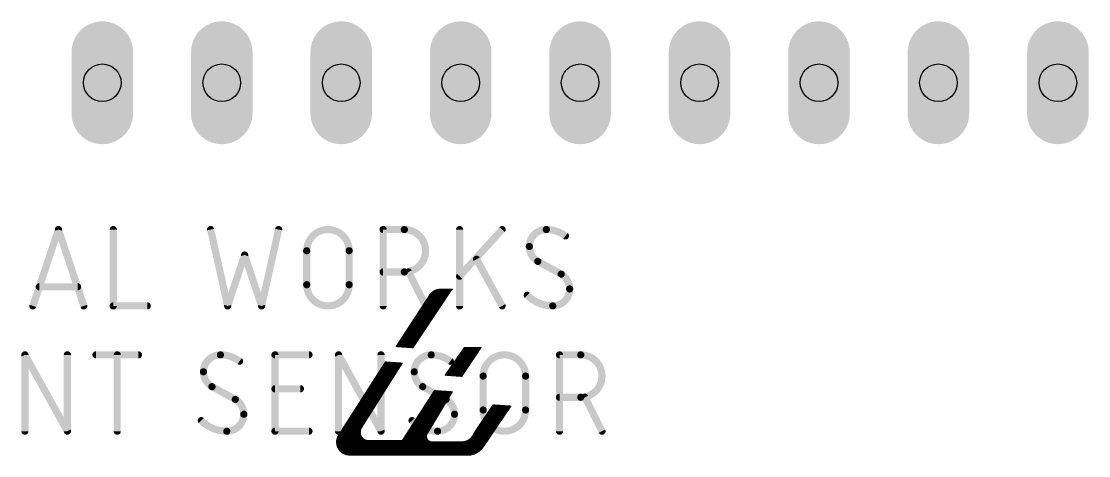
# Model space of a CAD drawing. Extents: x -0.1 to 69.9, y -0.1 to 50.9.
# Drawn here: x 21.14 to 43.83, y 23.81 to 33.06 of the extents above; entities that cross this region are included whole.
import ezdxf

# ---------------------------------------------------------------- set-up
doc = ezdxf.new("R2010")
doc.units = 0
for name, color, linetype in [('17', 110, 'CONTINUOUS'), ('21', 253, 'CONTINUOUS'), ('22', 253, 'CONTINUOUS'), ('44', 253, 'CONTINUOUS')]:
    doc.layers.add(name, color=color, linetype=linetype)

# ---------------------------------------------------------------- blocks, each defined once
blk = doc.blocks.new('LONGP100')
at = {"const_width": 1}
blk.add_lwpolyline([(-0.5, 0), (0.5, 0)], dxfattribs=at)
at = {"const_width": 0.5}
for points in [[(-0.5, 0.25, 1), (-0.5, -0.25)], [(0.5, -0.25, 1), (0.5, 0.25)]]:
    blk.add_lwpolyline(points, format="xyb", dxfattribs=at)

msp = doc.modelspace()

# ---------------------------------------------------------------- linework, layer by layer
at = {"layer": '21', "const_width": 0.1524}
for points in [[(21.3843, 27.0002), (21.9262, 28.6258)], [(21.9262, 28.6258), (22.468, 27.0002)], [(23.0928, 28.6258), (23.0928, 27.0002)], [(25.1636, 28.6258), (25.5248, 27.0002)], [(26.2473, 27.0002), (26.6086, 28.6258)], [(28.8304, 27.0002), (28.8304, 28.6258)], [(28.8304, 28.6258), (29.282, 28.6258)], [(30.4576, 27.0002), (30.4576, 28.6258)], [(31.3607, 28.6258), (30.4576, 27.6324)], [(25.5248, 27.0002), (25.8861, 28.0839)], [(25.8861, 28.0839), (26.2473, 27.0002)], [(27.2061, 27.4518), (27.2061, 28.1742)], [(28.1092, 28.1742), (28.1092, 27.4518)], [(31.3607, 27.0002), (30.8189, 27.9936)], [(32.6179, 27.6775), (32.1212, 27.9485)], [(29.282, 27.7227), (28.8304, 27.7227)], [(29.7336, 27.0002), (29.3723, 27.7227)], [(22.3326, 27.4066), (21.5198, 27.4066)], [(23.0928, 27.0002), (23.8153, 27.0002)], [(21.2141, 24.3332), (21.2141, 25.9588)], [(21.2141, 25.9588), (22.1172, 24.3332)], [(22.1172, 24.3332), (22.1172, 25.9588)], [(22.7251, 25.9588), (23.6282, 25.9588)], [(23.1767, 24.3332), (23.1767, 25.9588)], [(26.5317, 24.3332), (26.5317, 25.9588)], [(26.5317, 25.9588), (27.2542, 25.9588)], [(27.8834, 24.3332), (27.8834, 25.9588)], [(27.8834, 25.9588), (28.7865, 24.3332)], [(28.7865, 24.3332), (28.7865, 25.9588)], [(32.5819, 24.3332), (32.5819, 25.9588)], [(32.5819, 25.9588), (33.0335, 25.9588)], [(30.9576, 24.7848), (30.9576, 25.5072)], [(31.8607, 25.5072), (31.8607, 24.7848)], [(25.6881, 25.0105), (25.1914, 25.2815)], [(26.5317, 25.2363), (27.0736, 25.2363)], [(30.169, 25.0105), (29.6723, 25.2815)], [(33.0335, 25.0557), (32.5819, 25.0557)], [(33.4851, 24.3332), (33.1238, 25.0557)], [(27.2542, 24.3332), (26.5317, 24.3332)]]:
    msp.add_lwpolyline(points, dxfattribs=at)
at = {"layer": '21'}
for points, const_width in [([(21.9623, 28.6378, 1), (21.89, 28.6138)], 0.0762), ([(21.9623, 28.6138, 1), (21.89, 28.6378)], 0.0762), ([(23.1309, 28.6258, 1), (23.0547, 28.6258)], 0.0762), ([(25.2008, 28.6341, 1), (25.1264, 28.6175)], 0.0762), ([(26.6458, 28.6175, 1), (26.5714, 28.6341)], 0.0762), ([(28.1092, 28.1742, 1), (27.2061, 28.1742)], 0.1524), ([(28.8685, 28.6258, 1), (28.7923, 28.6258)], 0.0762), ([(28.8304, 28.6639, 1), (28.8304, 28.5877)], 0.0762), ([(29.282, 27.7227, 1), (29.282, 28.6258)], 0.1524), ([(29.282, 28.6639, 1), (29.282, 28.5877)], 0.0762), ([(29.282, 28.5877, 1), (29.282, 28.6639)], 0.0762), ([(30.4957, 28.6258, 1), (30.4195, 28.6258)], 0.0762), ([(31.3889, 28.6002, 1), (31.3325, 28.6514)], 0.0762), ([(32.3018, 28.6258, 0.4142), (31.9406, 28.2646)], 0.1524), ([(32.7082, 28.4903, 0.1623), (32.3018, 28.6258)], 0.1524), ([(32.3018, 28.6639, 1), (32.3018, 28.5877)], 0.0762), ([(32.3018, 28.5877, 1), (32.3018, 28.6639)], 0.0762), ([(32.6854, 28.4599, 1), (32.7311, 28.5208)], 0.0762), ([(25.9222, 28.096, 1), (25.8499, 28.0719)], 0.0762), ([(25.9222, 28.0719, 1), (25.8499, 28.096)], 0.0762), ([(27.2442, 28.1742, 1), (27.168, 28.1742)], 0.0762), ([(27.168, 28.1742, 1), (27.2442, 28.1742)], 0.0762), ([(28.1473, 28.1742, 1), (28.0711, 28.1742)], 0.0762), ([(28.0711, 28.1742, 1), (28.1473, 28.1742)], 0.0762), ([(31.9406, 28.2646, 0.2656), (32.1212, 27.9485)], 0.1524), ([(31.9787, 28.2646, 1), (31.9025, 28.2646)], 0.0762), ([(31.9025, 28.2646, 1), (31.9787, 28.2646)], 0.0762), ([(30.8523, 28.0119, 1), (30.7854, 27.9754)], 0.0762), ([(32.1395, 27.9819, 1), (32.103, 27.915)], 0.0762), ([(32.1019, 27.9156, 1), (32.1405, 27.9813)], 0.0762), ([(28.8304, 27.7608, 1), (28.8304, 27.6846)], 0.0762), ([(29.282, 27.7608, 1), (29.282, 27.6846)], 0.0762), ([(29.282, 27.6846, 1), (29.282, 27.7608)], 0.0762), ([(29.4064, 27.7397, 1), (29.3382, 27.7056)], 0.0762), ([(30.4294, 27.658, 1), (30.4858, 27.6067)], 0.0762), ([(32.6373, 27.7104, 1), (32.5986, 27.6447)], 0.0762), ([(32.7985, 27.3614, 0.2656), (32.6179, 27.6775)], 0.1524), ([(32.5997, 27.6441, 1), (32.6362, 27.711)], 0.0762), ([(21.5198, 27.4447, 1), (21.5198, 27.3685)], 0.0762), ([(22.3326, 27.3685, 1), (22.3326, 27.4447)], 0.0762), ([(27.2061, 27.4518, 1), (28.1092, 27.4518)], 0.1524), ([(27.2442, 27.4518, 1), (27.168, 27.4518)], 0.0762), ([(27.168, 27.4518, 1), (27.2442, 27.4518)], 0.0762), ([(28.1473, 27.4518, 1), (28.0711, 27.4518)], 0.0762), ([(28.0711, 27.4518, 1), (28.1473, 27.4518)], 0.0762), ([(31.8954, 27.226, 0.2), (32.4373, 27.0002)], 0.1524), ([(31.9225, 27.2528, 1), (31.8684, 27.1991)], 0.0762), ([(32.4373, 27.0002, 0.4142), (32.7985, 27.3614)], 0.1524), ([(32.8366, 27.3614, 1), (32.7604, 27.3614)], 0.0762), ([(32.7604, 27.3614, 1), (32.8366, 27.3614)], 0.0762), ([(21.3482, 27.0122, 1), (21.4204, 26.9882)], 0.0762), ([(22.4319, 26.9882, 1), (22.5042, 27.0122)], 0.0762), ([(23.0928, 27.0383, 1), (23.0928, 26.9621)], 0.0762), ([(23.0547, 27.0002, 1), (23.1309, 27.0002)], 0.0762), ([(23.8153, 26.9621, 1), (23.8153, 27.0383)], 0.0762), ([(25.4887, 27.0122, 1), (25.561, 26.9882)], 0.0762), ([(25.4876, 26.9919, 1), (25.562, 27.0085)], 0.0762), ([(26.2101, 27.0085, 1), (26.2845, 26.9919)], 0.0762), ([(26.2112, 26.9882, 1), (26.2835, 27.0122)], 0.0762), ([(28.7923, 27.0002, 1), (28.8685, 27.0002)], 0.0762), ([(29.6995, 26.9832, 1), (29.7676, 27.0172)], 0.0762), ([(30.4195, 27.0002, 1), (30.4957, 27.0002)], 0.0762), ([(31.3273, 26.982, 1), (31.3942, 27.0184)], 0.0762), ([(32.4373, 27.0383, 1), (32.4373, 26.9621)], 0.0762), ([(32.4373, 26.9621, 1), (32.4373, 27.0383)], 0.0762), ([(21.2522, 25.9588, 1), (21.176, 25.9588)], 0.0762), ([(21.2474, 25.9773, 1), (21.1808, 25.9403)], 0.0762), ([(22.1553, 25.9588, 1), (22.0791, 25.9588)], 0.0762), ([(22.7251, 25.9969, 1), (22.7251, 25.9207)], 0.0762), ([(23.2148, 25.9588, 1), (23.1386, 25.9588)], 0.0762), ([(23.6282, 25.9207, 1), (23.6282, 25.9969)], 0.0762), ([(25.372, 25.9588, 0.4142), (25.0107, 25.5976)], 0.1524), ([(25.7784, 25.8233, 0.1623), (25.372, 25.9588)], 0.1524), ([(25.372, 25.9969, 1), (25.372, 25.9207)], 0.0762), ([(25.372, 25.9207, 1), (25.372, 25.9969)], 0.0762), ([(25.7555, 25.7929, 1), (25.8012, 25.8538)], 0.0762), ([(26.5698, 25.9588, 1), (26.4936, 25.9588)], 0.0762), ([(26.5317, 25.9969, 1), (26.5317, 25.9207)], 0.0762), ([(27.2542, 25.9207, 1), (27.2542, 25.9969)], 0.0762), ([(27.9215, 25.9588, 1), (27.8453, 25.9588)], 0.0762), ([(27.9167, 25.9773, 1), (27.8501, 25.9403)], 0.0762), ([(28.8246, 25.9588, 1), (28.7484, 25.9588)], 0.0762), ([(29.8529, 25.9588, 0.4142), (29.4917, 25.5976)], 0.1524), ([(30.2593, 25.8233, 0.1623), (29.8529, 25.9588)], 0.1524), ([(29.8529, 25.9969, 1), (29.8529, 25.9207)], 0.0762), ([(29.8529, 25.9207, 1), (29.8529, 25.9969)], 0.0762), ([(30.2365, 25.7929, 1), (30.2822, 25.8538)], 0.0762), ([(31.8607, 25.5072, 1), (30.9576, 25.5072)], 0.1524), ([(32.62, 25.9588, 1), (32.5438, 25.9588)], 0.0762), ([(32.5819, 25.9969, 1), (32.5819, 25.9207)], 0.0762), ([(33.0335, 25.0557, 1), (33.0335, 25.9588)], 0.1524), ([(33.0335, 25.9969, 1), (33.0335, 25.9207)], 0.0762), ([(33.0335, 25.9207, 1), (33.0335, 25.9969)], 0.0762), ([(25.0107, 25.5976, 0.2656), (25.1914, 25.2815)], 0.1524), ([(25.0488, 25.5976, 1), (24.9726, 25.5976)], 0.0762), ([(29.4917, 25.5976, 0.2656), (29.6723, 25.2815)], 0.1524), ([(29.5298, 25.5976, 1), (29.4536, 25.5976)], 0.0762), ([(24.9726, 25.5976, 1), (25.0488, 25.5976)], 0.0762), ([(29.4536, 25.5976, 1), (29.5298, 25.5976)], 0.0762), ([(30.9957, 25.5072, 1), (30.9195, 25.5072)], 0.0762), ([(30.9195, 25.5072, 1), (30.9957, 25.5072)], 0.0762), ([(31.8988, 25.5072, 1), (31.8226, 25.5072)], 0.0762), ([(31.8226, 25.5072, 1), (31.8988, 25.5072)], 0.0762), ([(25.2096, 25.3149, 1), (25.1731, 25.248)], 0.0762), ([(25.172, 25.2486, 1), (25.2107, 25.3143)], 0.0762), ([(26.5317, 25.2744, 1), (26.5317, 25.1982)], 0.0762), ([(27.0736, 25.1982, 1), (27.0736, 25.2744)], 0.0762), ([(29.6906, 25.3149, 1), (29.6541, 25.248)], 0.0762), ([(29.653, 25.2486, 1), (29.6917, 25.3143)], 0.0762), ([(25.7074, 25.0434, 1), (25.6687, 24.9777)], 0.0762), ([(25.8687, 24.6944, 0.2656), (25.6881, 25.0105)], 0.1524), ([(25.6698, 24.9771, 1), (25.7063, 25.044)], 0.0762), ([(30.1884, 25.0434, 1), (30.1497, 24.9777)], 0.0762), ([(30.3496, 24.6944, 0.2656), (30.169, 25.0105)], 0.1524), ([(30.1508, 24.9771, 1), (30.1873, 25.044)], 0.0762), ([(32.5819, 25.0938, 1), (32.5819, 25.0176)], 0.0762), ([(33.0335, 25.0938, 1), (33.0335, 25.0176)], 0.0762), ([(33.0335, 25.0176, 1), (33.0335, 25.0938)], 0.0762), ([(33.1579, 25.0727, 1), (33.0897, 25.0386)], 0.0762), ([(25.5074, 24.3332, 0.4142), (25.8687, 24.6944)], 0.1524), ([(25.9068, 24.6944, 1), (25.8306, 24.6944)], 0.0762), ([(29.9884, 24.3332, 0.4142), (30.3496, 24.6944)], 0.1524), ([(30.3877, 24.6944, 1), (30.3115, 24.6944)], 0.0762), ([(30.9576, 24.7848, 1), (31.8607, 24.7848)], 0.1524), ([(30.9957, 24.7848, 1), (30.9195, 24.7848)], 0.0762), ([(30.9195, 24.7848, 1), (30.9957, 24.7848)], 0.0762), ([(31.8988, 24.7848, 1), (31.8226, 24.7848)], 0.0762), ([(31.8226, 24.7848, 1), (31.8988, 24.7848)], 0.0762), ([(24.9926, 24.5858, 1), (24.9385, 24.5321)], 0.0762), ([(24.9656, 24.559, 0.2), (25.5074, 24.3332)], 0.1524), ([(25.8306, 24.6944, 1), (25.9068, 24.6944)], 0.0762), ([(29.4465, 24.559, 0.2), (29.9884, 24.3332)], 0.1524), ([(29.4736, 24.5858, 1), (29.4195, 24.5321)], 0.0762), ([(30.3115, 24.6944, 1), (30.3877, 24.6944)], 0.0762), ([(21.176, 24.3332, 1), (21.2522, 24.3332)], 0.0762), ([(22.0791, 24.3332, 1), (22.1553, 24.3332)], 0.0762), ([(22.0839, 24.3147, 1), (22.1505, 24.3517)], 0.0762), ([(23.1386, 24.3332, 1), (23.2148, 24.3332)], 0.0762), ([(25.5074, 24.3713, 1), (25.5074, 24.2951)], 0.0762), ([(25.5074, 24.2951, 1), (25.5074, 24.3713)], 0.0762), ([(26.5317, 24.3713, 1), (26.5317, 24.2951)], 0.0762), ([(26.4936, 24.3332, 1), (26.5698, 24.3332)], 0.0762), ([(27.2542, 24.2951, 1), (27.2542, 24.3713)], 0.0762), ([(27.8453, 24.3332, 1), (27.9215, 24.3332)], 0.0762), ([(28.7484, 24.3332, 1), (28.8246, 24.3332)], 0.0762), ([(28.7532, 24.3147, 1), (28.8198, 24.3517)], 0.0762), ([(29.9884, 24.3713, 1), (29.9884, 24.2951)], 0.0762), ([(29.9884, 24.2951, 1), (29.9884, 24.3713)], 0.0762), ([(32.5438, 24.3332, 1), (32.62, 24.3332)], 0.0762), ([(33.451, 24.3162, 1), (33.5191, 24.3502)], 0.0762)]:
    msp.add_lwpolyline(points, format="xyb", dxfattribs=dict(at, const_width=const_width))
at = {"layer": '22', "const_width": 0.0254}
for points in [[(29.1084, 26.1366), (29.8196, 27.2288)], [(30.2768, 27.3304), (29.464, 26.1112)], [(29.8196, 27.2288), (29.8587, 27.2766)], [(29.8196, 27.2288), (30.2091, 27.2288)], [(29.8404, 27.2542), (30.226, 27.2542)], [(29.8587, 27.2766), (29.9072, 27.3148)], [(29.8626, 27.2796), (30.2429, 27.2796)], [(29.8948, 27.305), (30.2599, 27.305)], [(29.9072, 27.3148), (29.9627, 27.3416)], [(29.9396, 27.3304), (30.2768, 27.3304)], [(29.9627, 27.3416), (30.0228, 27.3558)], [(30.0228, 27.3558), (30.3022, 27.3558)], [(30.3022, 27.3558), (30.2768, 27.3304)], [(29.6707, 27.0002), (30.0567, 27.0002)], [(29.6873, 27.0256), (30.0736, 27.0256)], [(29.7038, 27.051), (30.0905, 27.051)], [(29.7204, 27.0764), (30.1075, 27.0764)], [(29.7369, 27.1018), (30.1244, 27.1018)], [(29.7534, 27.1272), (30.1413, 27.1272)], [(29.77, 27.1526), (30.1583, 27.1526)], [(29.7865, 27.178), (30.1752, 27.178)], [(29.8031, 27.2034), (30.1921, 27.2034)], [(29.5219, 26.7716), (29.9043, 26.7716)], [(29.5384, 26.797), (29.9212, 26.797)], [(29.555, 26.8224), (29.9381, 26.8224)], [(29.5715, 26.8478), (29.9551, 26.8478)], [(29.588, 26.8732), (29.972, 26.8732)], [(29.6046, 26.8986), (29.9889, 26.8986)], [(29.6211, 26.924), (30.0059, 26.924)], [(29.6377, 26.9494), (30.0228, 26.9494)], [(29.6542, 26.9748), (30.0397, 26.9748)], [(29.373, 26.543), (29.7519, 26.543)], [(29.3896, 26.5684), (29.7688, 26.5684)], [(29.4061, 26.5938), (29.7857, 26.5938)], [(29.4227, 26.6192), (29.8027, 26.6192)], [(29.4392, 26.6446), (29.8196, 26.6446)], [(29.4557, 26.67), (29.8365, 26.67)], [(29.4723, 26.6954), (29.8535, 26.6954)], [(29.4888, 26.7208), (29.8704, 26.7208)], [(29.5053, 26.7462), (29.8873, 26.7462)], [(29.2407, 26.3398), (29.6164, 26.3398)], [(29.2573, 26.3652), (29.6333, 26.3652)], [(29.2738, 26.3906), (29.6503, 26.3906)], [(29.2903, 26.416), (29.6672, 26.416)], [(29.3069, 26.4414), (29.6841, 26.4414)], [(29.3234, 26.4668), (29.7011, 26.4668)], [(29.34, 26.4922), (29.718, 26.4922)], [(29.3565, 26.5176), (29.7349, 26.5176)], [(29.464, 26.1112), (29.1084, 26.1366)], [(29.1084, 26.1366), (29.4809, 26.1366)], [(29.1249, 26.162), (29.4979, 26.162)], [(29.1415, 26.1874), (29.5148, 26.1874)], [(29.158, 26.2128), (29.5317, 26.2128)], [(29.1746, 26.2382), (29.5487, 26.2382)], [(29.1911, 26.2636), (29.5656, 26.2636)], [(29.2076, 26.289), (29.5825, 26.289)], [(29.2242, 26.3144), (29.5995, 26.3144)], [(30.1498, 25.527), (30.5562, 26.1112)], [(30.9118, 26.1112), (30.5054, 25.5016)], [(30.5562, 26.1112), (30.9118, 26.1112)], [(30.3972, 25.8826), (30.7594, 25.8826)], [(30.4148, 25.908), (30.7763, 25.908)], [(30.4325, 25.9334), (30.7933, 25.9334)], [(30.4502, 25.9588), (30.8102, 25.9588)], [(30.4679, 25.9842), (30.8271, 25.9842)], [(30.4855, 26.0096), (30.8441, 26.0096)], [(30.5032, 26.035), (30.861, 26.035)], [(30.5209, 26.0604), (30.8779, 26.0604)], [(30.5385, 26.0858), (30.8949, 26.0858)], [(27.8892, 24.257), (28.8798, 25.8064)], [(29.2354, 25.781), (28.3718, 24.4094)], [(28.7824, 25.654), (29.1554, 25.654)], [(28.7986, 25.6794), (29.1714, 25.6794)], [(28.8148, 25.7048), (29.1874, 25.7048)], [(28.8311, 25.7302), (29.2034, 25.7302)], [(28.8473, 25.7556), (29.2194, 25.7556)], [(28.8636, 25.781), (29.2354, 25.781)], [(28.8798, 25.8064), (29.2354, 25.781)], [(30.2381, 25.654), (30.607, 25.654)], [(30.2558, 25.6794), (30.6239, 25.6794)], [(30.2735, 25.7048), (30.6409, 25.7048)], [(30.2912, 25.7302), (30.6578, 25.7302)], [(30.3088, 25.7556), (30.6747, 25.7556)], [(30.3265, 25.781), (30.6917, 25.781)], [(30.3442, 25.8064), (30.7086, 25.8064)], [(30.3618, 25.8318), (30.7255, 25.8318)], [(30.3795, 25.8572), (30.7425, 25.8572)], [(28.6362, 25.4254), (29.0115, 25.4254)], [(28.6524, 25.4508), (29.0275, 25.4508)], [(28.6687, 25.4762), (29.0435, 25.4762)], [(28.6849, 25.5016), (29.0595, 25.5016)], [(28.7012, 25.527), (29.0755, 25.527)], [(28.7174, 25.5524), (29.0915, 25.5524)], [(28.7336, 25.5778), (29.1075, 25.5778)], [(28.7499, 25.6032), (29.1235, 25.6032)], [(28.7661, 25.6286), (29.1394, 25.6286)], [(30.5054, 25.5016), (30.1498, 25.527)], [(30.1498, 25.527), (30.5223, 25.527)], [(30.1675, 25.5524), (30.5393, 25.5524)], [(30.1851, 25.5778), (30.5562, 25.5778)], [(30.2028, 25.6032), (30.5731, 25.6032)], [(30.2205, 25.6286), (30.5901, 25.6286)], [(28.4901, 25.1968), (28.8676, 25.1968)], [(28.5063, 25.2222), (28.8836, 25.2222)], [(28.5225, 25.2476), (28.8996, 25.2476)], [(28.5388, 25.273), (28.9155, 25.273)], [(28.555, 25.2984), (28.9315, 25.2984)], [(28.5713, 25.3238), (28.9475, 25.3238)], [(28.5875, 25.3492), (28.9635, 25.3492)], [(28.6037, 25.3746), (28.9795, 25.3746)], [(28.62, 25.4), (28.9955, 25.4)], [(29.2354, 24.13), (29.9212, 25.1968)], [(29.9212, 25.1968), (30.3022, 25.1714)], [(28.3439, 24.9682), (28.7236, 24.9682)], [(28.3601, 24.9936), (28.7396, 24.9936)], [(28.3764, 25.019), (28.7556, 25.019)], [(28.3926, 25.0444), (28.7716, 25.0444)], [(28.4089, 25.0698), (28.7876, 25.0698)], [(28.4251, 25.0952), (28.8036, 25.0952)], [(28.4413, 25.1206), (28.8196, 25.1206)], [(28.4576, 25.146), (28.8356, 25.146)], [(28.4738, 25.1714), (28.8516, 25.1714)], [(30.3022, 25.1714), (29.7688, 24.2824)], [(29.7742, 24.9682), (30.1803, 24.9682)], [(29.7906, 24.9936), (30.1955, 24.9936)], [(29.8069, 25.019), (30.2108, 25.019)], [(29.8232, 25.0444), (30.226, 25.0444)], [(29.8396, 25.0698), (30.2412, 25.0698)], [(29.8559, 25.0952), (30.2565, 25.0952)], [(29.8722, 25.1206), (30.2717, 25.1206)], [(29.8885, 25.146), (30.287, 25.146)], [(29.9049, 25.1714), (30.3022, 25.1714)], [(28.1977, 24.7396), (28.5797, 24.7396)], [(28.214, 24.765), (28.5957, 24.765)], [(28.2302, 24.7904), (28.6117, 24.7904)], [(28.2465, 24.8158), (28.6277, 24.8158)], [(28.2627, 24.8412), (28.6437, 24.8412)], [(28.2789, 24.8666), (28.6597, 24.8666)], [(28.2952, 24.892), (28.6757, 24.892)], [(28.3114, 24.9174), (28.6917, 24.9174)], [(28.3277, 24.9428), (28.7076, 24.9428)], [(29.6273, 24.7396), (30.0431, 24.7396)], [(29.6436, 24.765), (30.0584, 24.765)], [(29.6599, 24.7904), (30.0736, 24.7904)], [(29.6763, 24.8158), (30.0888, 24.8158)], [(29.6926, 24.8412), (30.1041, 24.8412)], [(29.7089, 24.8666), (30.1193, 24.8666)], [(29.7253, 24.892), (30.1346, 24.892)], [(29.7416, 24.9174), (30.1498, 24.9174)], [(29.7579, 24.9428), (30.165, 24.9428)], [(30.7594, 24.2824), (31.1658, 24.892)], [(31.5468, 24.8666), (30.9626, 24.003)], [(31.0642, 24.7396), (31.4609, 24.7396)], [(31.0811, 24.765), (31.4781, 24.765)], [(31.0981, 24.7904), (31.4953, 24.7904)], [(31.115, 24.8158), (31.5124, 24.8158)], [(31.1319, 24.8412), (31.5296, 24.8412)], [(31.1489, 24.8666), (31.5468, 24.8666)], [(31.1658, 24.892), (31.5468, 24.8666)], [(28.0516, 24.511), (28.4358, 24.511)], [(28.0678, 24.5364), (28.4518, 24.5364)], [(28.0841, 24.5618), (28.4678, 24.5618)], [(28.1003, 24.5872), (28.4838, 24.5872)], [(28.1166, 24.6126), (28.4997, 24.6126)], [(28.1328, 24.638), (28.5157, 24.638)], [(28.149, 24.6634), (28.5317, 24.6634)], [(28.1653, 24.6888), (28.5477, 24.6888)], [(28.1815, 24.7142), (28.5637, 24.7142)], [(29.4803, 24.511), (29.906, 24.511)], [(29.4967, 24.5364), (29.9212, 24.5364)], [(29.513, 24.5618), (29.9364, 24.5618)], [(29.5293, 24.5872), (29.9517, 24.5872)], [(29.5456, 24.6126), (29.9669, 24.6126)], [(29.562, 24.638), (29.9822, 24.638)], [(29.5783, 24.6634), (29.9974, 24.6634)], [(29.5946, 24.6888), (30.0126, 24.6888)], [(29.611, 24.7142), (30.0279, 24.7142)], [(30.9118, 24.511), (31.3063, 24.511)], [(30.9287, 24.5364), (31.3234, 24.5364)], [(30.9457, 24.5618), (31.3406, 24.5618)], [(30.9626, 24.5872), (31.3578, 24.5872)], [(30.9795, 24.6126), (31.375, 24.6126)], [(30.9965, 24.638), (31.3922, 24.638)], [(31.0134, 24.6634), (31.4093, 24.6634)], [(31.0303, 24.6888), (31.4265, 24.6888)], [(31.0473, 24.7142), (31.4437, 24.7142)], [(27.9054, 24.2824), (28.3478, 24.2824)], [(27.9217, 24.3078), (28.3441, 24.3078)], [(27.9379, 24.3332), (28.3467, 24.3332)], [(27.9542, 24.3586), (28.3502, 24.3586)], [(27.9704, 24.384), (28.3604, 24.384)], [(27.9866, 24.4094), (28.3718, 24.4094)], [(28.0029, 24.4348), (28.3878, 24.4348)], [(28.0191, 24.4602), (28.4038, 24.4602)], [(28.0354, 24.4856), (28.4198, 24.4856)], [(28.3508, 24.3624), (28.3436, 24.3113)], [(28.3436, 24.3113), (28.351, 24.2604)], [(28.3718, 24.4094), (28.3508, 24.3624)], [(29.3334, 24.2824), (29.7688, 24.2824)], [(29.3497, 24.3078), (29.784, 24.3078)], [(29.366, 24.3332), (29.7993, 24.3332)], [(29.3824, 24.3586), (29.8145, 24.3586)], [(29.3987, 24.384), (29.8298, 24.384)], [(29.415, 24.4094), (29.845, 24.4094)], [(29.4313, 24.4348), (29.8602, 24.4348)], [(29.4477, 24.4602), (29.8755, 24.4602)], [(29.464, 24.4856), (29.8907, 24.4856)], [(29.7688, 24.2824), (29.7554, 24.2496)], [(30.7295, 24.2237), (30.7594, 24.2824)], [(30.7594, 24.2824), (31.1516, 24.2824)], [(30.7763, 24.3078), (31.1688, 24.3078)], [(30.7933, 24.3332), (31.186, 24.3332)], [(30.8102, 24.3586), (31.2032, 24.3586)], [(30.8271, 24.384), (31.2203, 24.384)], [(30.8441, 24.4094), (31.2375, 24.4094)], [(30.861, 24.4348), (31.2547, 24.4348)], [(30.8779, 24.4602), (31.2719, 24.4602)], [(30.8949, 24.4856), (31.2891, 24.4856)], [(27.8418, 24.1168), (27.8559, 24.1901)], [(27.8478, 24.0424), (27.8418, 24.1168)], [(27.8428, 24.1046), (29.8704, 24.1046)], [(27.8443, 24.13), (28.5496, 24.13)], [(27.8448, 24.0792), (31.0142, 24.0792)], [(27.8469, 24.0538), (30.997, 24.0538)], [(27.8492, 24.1554), (28.4345, 24.1554)], [(27.8541, 24.1808), (28.4002, 24.1808)], [(27.8559, 24.1901), (27.8892, 24.257)], [(27.8639, 24.2062), (28.3785, 24.2062)], [(27.8766, 24.2316), (28.364, 24.2316)], [(27.8892, 24.257), (28.3525, 24.257)], [(28.351, 24.2604), (28.3723, 24.2134)], [(28.3723, 24.2134), (28.4058, 24.1743)], [(28.4058, 24.1743), (28.4488, 24.146)], [(28.4488, 24.146), (28.4981, 24.1309)], [(28.4981, 24.1309), (28.5496, 24.13)], [(28.5496, 24.13), (29.2354, 24.13)], [(29.2354, 24.13), (29.798, 24.13)], [(29.2517, 24.1554), (29.7739, 24.1554)], [(29.2681, 24.1808), (29.7597, 24.1808)], [(29.2844, 24.2062), (29.7541, 24.2062)], [(29.3007, 24.2316), (29.7538, 24.2316)], [(29.317, 24.257), (29.7584, 24.257)], [(29.7554, 24.2496), (29.7523, 24.2144)], [(29.7523, 24.2144), (29.7599, 24.1798)], [(29.7599, 24.1798), (29.7775, 24.149)], [(29.7775, 24.149), (29.8034, 24.1249)], [(29.8034, 24.1249), (29.8354, 24.1097)], [(29.8354, 24.1097), (29.8704, 24.1046)], [(29.8704, 24.1046), (30.5054, 24.1046)], [(30.5054, 24.1046), (30.5708, 24.1126)], [(30.5054, 24.1046), (31.0313, 24.1046)], [(30.5708, 24.1126), (30.6323, 24.1362)], [(30.6161, 24.13), (31.0485, 24.13)], [(30.6323, 24.1362), (30.6863, 24.174)], [(30.6597, 24.1554), (31.0657, 24.1554)], [(30.6863, 24.174), (30.7295, 24.2237)], [(30.6922, 24.1808), (31.0829, 24.1808)], [(30.7142, 24.2062), (31.1001, 24.2062)], [(30.7335, 24.2316), (31.1172, 24.2316)], [(30.7464, 24.257), (31.1344, 24.257)], [(27.8735, 23.9723), (27.8478, 24.0424)], [(27.8529, 24.0284), (30.9798, 24.0284)], [(27.8623, 24.003), (30.9626, 24.003)], [(27.8716, 23.9776), (30.9413, 23.9776)], [(27.917, 23.9116), (27.8735, 23.9723)], [(27.8879, 23.9522), (30.9201, 23.9522)], [(27.9061, 23.9268), (30.8941, 23.9268)], [(27.9752, 23.8648), (27.917, 23.9116)], [(27.9297, 23.9014), (30.862, 23.9014)], [(27.9613, 23.876), (30.8232, 23.876)], [(28.0438, 23.8353), (27.9752, 23.8648)], [(28.0082, 23.8506), (30.7725, 23.8506)], [(28.1178, 23.8252), (28.0438, 23.8353)], [(30.6832, 23.8252), (28.1178, 23.8252)], [(28.1178, 23.8252), (30.6832, 23.8252)], [(30.7654, 23.847), (30.6832, 23.8252)], [(30.8414, 23.8851), (30.7654, 23.847)], [(30.908, 23.9378), (30.8414, 23.8851)], [(30.9626, 24.003), (30.908, 23.9378)]]:
    msp.add_lwpolyline(points, dxfattribs=at)
at = {"layer": '22', "const_width": 0.0127}
for points in [[(29.8196, 27.2352, 1), (29.8196, 27.2224)], [(29.8147, 27.2328, 1), (29.8245, 27.2248)], [(29.8249, 27.2253, 1), (29.8143, 27.2323)], [(29.8404, 27.2606, 1), (29.8404, 27.2478)], [(29.8548, 27.2815, 1), (29.8626, 27.2716)], [(29.8636, 27.2725, 1), (29.8538, 27.2806)], [(29.8626, 27.286, 1), (29.8626, 27.2733)], [(29.8948, 27.3114, 1), (29.8948, 27.2986)], [(29.9044, 27.3205, 1), (29.9099, 27.309)], [(29.9111, 27.3098, 1), (29.9032, 27.3197)], [(29.9396, 27.3368, 1), (29.9396, 27.324)], [(29.9613, 27.3478, 1), (29.9642, 27.3354)], [(29.9655, 27.3359, 1), (29.96, 27.3473)], [(30.0228, 27.3622, 1), (30.0228, 27.3495)], [(30.0243, 27.3496, 1), (30.0213, 27.362)], [(30.2091, 27.2224, 1), (30.2091, 27.2352)], [(30.226, 27.2478, 1), (30.226, 27.2606)], [(30.2429, 27.2733, 1), (30.2429, 27.286)], [(30.2599, 27.2986, 1), (30.2599, 27.3114)], [(30.2723, 27.3349, 1), (30.2813, 27.3259)], [(30.2821, 27.3269, 1), (30.2715, 27.3339)], [(30.2768, 27.324, 1), (30.2768, 27.3368)], [(30.3067, 27.3513, 1), (30.2977, 27.3603)], [(30.3022, 27.3495, 1), (30.3022, 27.3622)], [(29.6707, 27.0066, 1), (29.6707, 26.9938)], [(29.6873, 27.032, 1), (29.6873, 27.0192)], [(29.7038, 27.0574, 1), (29.7038, 27.0447)], [(29.7204, 27.0828, 1), (29.7204, 27.07)], [(29.7369, 27.1082, 1), (29.7369, 27.0954)], [(29.7534, 27.1336, 1), (29.7534, 27.1209)], [(29.77, 27.159, 1), (29.77, 27.1462)], [(29.7865, 27.1844, 1), (29.7865, 27.1716)], [(29.8031, 27.2098, 1), (29.8031, 27.1971)], [(30.0567, 26.9938, 1), (30.0567, 27.0066)], [(30.0736, 27.0192, 1), (30.0736, 27.032)], [(30.0905, 27.0447, 1), (30.0905, 27.0574)], [(30.1075, 27.07, 1), (30.1075, 27.0828)], [(30.1244, 27.0954, 1), (30.1244, 27.1082)], [(30.1413, 27.1209, 1), (30.1413, 27.1336)], [(30.1583, 27.1462, 1), (30.1583, 27.159)], [(30.1752, 27.1716, 1), (30.1752, 27.1844)], [(30.1921, 27.1971, 1), (30.1921, 27.2098)], [(29.5219, 26.778, 1), (29.5219, 26.7653)], [(29.5384, 26.8034, 1), (29.5384, 26.7906)], [(29.555, 26.8288, 1), (29.555, 26.8161)], [(29.5715, 26.8542, 1), (29.5715, 26.8415)], [(29.588, 26.8796, 1), (29.588, 26.8668)], [(29.6046, 26.905, 1), (29.6046, 26.8923)], [(29.6211, 26.9304, 1), (29.6211, 26.9177)], [(29.6377, 26.9558, 1), (29.6377, 26.943)], [(29.6542, 26.9812, 1), (29.6542, 26.9685)], [(29.9043, 26.7653, 1), (29.9043, 26.778)], [(29.9212, 26.7906, 1), (29.9212, 26.8034)], [(29.9381, 26.8161, 1), (29.9381, 26.8288)], [(29.9551, 26.8415, 1), (29.9551, 26.8542)], [(29.972, 26.8668, 1), (29.972, 26.8796)], [(29.9889, 26.8923, 1), (29.9889, 26.905)], [(30.0059, 26.9177, 1), (30.0059, 26.9304)], [(30.0228, 26.943, 1), (30.0228, 26.9558)], [(30.0397, 26.9685, 1), (30.0397, 26.9812)], [(29.373, 26.5494, 1), (29.373, 26.5367)], [(29.3896, 26.5748, 1), (29.3896, 26.562)], [(29.4061, 26.6002, 1), (29.4061, 26.5875)], [(29.4227, 26.6256, 1), (29.4227, 26.6129)], [(29.4392, 26.651, 1), (29.4392, 26.6382)], [(29.4557, 26.6764, 1), (29.4557, 26.6637)], [(29.4723, 26.7018, 1), (29.4723, 26.6891)], [(29.4888, 26.7272, 1), (29.4888, 26.7144)], [(29.5053, 26.7526, 1), (29.5053, 26.7399)], [(29.7519, 26.5367, 1), (29.7519, 26.5494)], [(29.7688, 26.562, 1), (29.7688, 26.5748)], [(29.7857, 26.5875, 1), (29.7857, 26.6002)], [(29.8027, 26.6129, 1), (29.8027, 26.6256)], [(29.8196, 26.6382, 1), (29.8196, 26.651)], [(29.8365, 26.6637, 1), (29.8365, 26.6764)], [(29.8535, 26.6891, 1), (29.8535, 26.7018)], [(29.8704, 26.7144, 1), (29.8704, 26.7272)], [(29.8873, 26.7399, 1), (29.8873, 26.7526)], [(29.2407, 26.3462, 1), (29.2407, 26.3334)], [(29.2573, 26.3716, 1), (29.2573, 26.3589)], [(29.2738, 26.397, 1), (29.2738, 26.3843)], [(29.2903, 26.4224, 1), (29.2903, 26.4096)], [(29.3069, 26.4478, 1), (29.3069, 26.4351)], [(29.3234, 26.4732, 1), (29.3234, 26.4605)], [(29.34, 26.4986, 1), (29.34, 26.4858)], [(29.3565, 26.524, 1), (29.3565, 26.5113)], [(29.6164, 26.3334, 1), (29.6164, 26.3462)], [(29.6333, 26.3589, 1), (29.6333, 26.3716)], [(29.6503, 26.3843, 1), (29.6503, 26.397)], [(29.6672, 26.4096, 1), (29.6672, 26.4224)], [(29.6841, 26.4351, 1), (29.6841, 26.4478)], [(29.7011, 26.4605, 1), (29.7011, 26.4732)], [(29.718, 26.4858, 1), (29.718, 26.4986)], [(29.7349, 26.5113, 1), (29.7349, 26.524)], [(29.1084, 26.143, 1), (29.1084, 26.1303)], [(29.1089, 26.1429, 1), (29.1079, 26.1303)], [(29.1031, 26.1401, 1), (29.1137, 26.1331)], [(29.1249, 26.1684, 1), (29.1249, 26.1557)], [(29.1415, 26.1938, 1), (29.1415, 26.181)], [(29.158, 26.2192, 1), (29.158, 26.2065)], [(29.1746, 26.2446, 1), (29.1746, 26.2319)], [(29.1911, 26.27, 1), (29.1911, 26.2572)], [(29.2076, 26.2954, 1), (29.2076, 26.2827)], [(29.2242, 26.3208, 1), (29.2242, 26.3081)], [(29.4587, 26.1147, 1), (29.4693, 26.1077)], [(29.4635, 26.1049, 1), (29.4645, 26.1175)], [(29.4809, 26.1303, 1), (29.4809, 26.143)], [(29.4979, 26.1557, 1), (29.4979, 26.1684)], [(29.5148, 26.181, 1), (29.5148, 26.1938)], [(29.5317, 26.2065, 1), (29.5317, 26.2192)], [(29.5487, 26.2319, 1), (29.5487, 26.2446)], [(29.5656, 26.2572, 1), (29.5656, 26.27)], [(29.5825, 26.2827, 1), (29.5825, 26.2954)], [(29.5995, 26.3081, 1), (29.5995, 26.3208)], [(30.5562, 26.1176, 1), (30.5562, 26.1048)], [(30.5614, 26.1076, 1), (30.551, 26.1148)], [(30.9171, 26.1077, 1), (30.9065, 26.1147)], [(30.9118, 26.1048, 1), (30.9118, 26.1176)], [(30.3972, 25.889, 1), (30.3972, 25.8762)], [(30.4148, 25.9144, 1), (30.4148, 25.9017)], [(30.4325, 25.9398, 1), (30.4325, 25.9271)], [(30.4502, 25.9652, 1), (30.4502, 25.9524)], [(30.4679, 25.9906, 1), (30.4679, 25.9779)], [(30.4855, 26.016, 1), (30.4855, 26.0033)], [(30.5032, 26.0414, 1), (30.5032, 26.0286)], [(30.5209, 26.0668, 1), (30.5209, 26.0541)], [(30.5385, 26.0922, 1), (30.5385, 26.0795)], [(30.7594, 25.8762, 1), (30.7594, 25.889)], [(30.7763, 25.9017, 1), (30.7763, 25.9144)], [(30.7933, 25.9271, 1), (30.7933, 25.9398)], [(30.8102, 25.9524, 1), (30.8102, 25.9652)], [(30.8271, 25.9779, 1), (30.8271, 25.9906)], [(30.8441, 26.0033, 1), (30.8441, 26.016)], [(30.861, 26.0286, 1), (30.861, 26.0414)], [(30.8779, 26.0541, 1), (30.8779, 26.0668)], [(30.8949, 26.0795, 1), (30.8949, 26.0922)], [(28.7824, 25.6604, 1), (28.7824, 25.6476)], [(28.7986, 25.6858, 1), (28.7986, 25.673)], [(28.8148, 25.7112, 1), (28.8148, 25.6985)], [(28.8311, 25.7366, 1), (28.8311, 25.7238)], [(28.8473, 25.762, 1), (28.8473, 25.7492)], [(28.8636, 25.7874, 1), (28.8636, 25.7747)], [(28.8803, 25.8127, 1), (28.8793, 25.8001)], [(28.8852, 25.803, 1), (28.8744, 25.8098)], [(29.1554, 25.6476, 1), (29.1554, 25.6604)], [(29.1714, 25.673, 1), (29.1714, 25.6858)], [(29.1874, 25.6985, 1), (29.1874, 25.7112)], [(29.2034, 25.7238, 1), (29.2034, 25.7366)], [(29.2194, 25.7492, 1), (29.2194, 25.762)], [(29.2408, 25.7776, 1), (29.23, 25.7844)], [(29.2349, 25.7747, 1), (29.2359, 25.7873)], [(29.2354, 25.7747, 1), (29.2354, 25.7874)], [(30.2381, 25.6604, 1), (30.2381, 25.6476)], [(30.2558, 25.6858, 1), (30.2558, 25.673)], [(30.2735, 25.7112, 1), (30.2735, 25.6985)], [(30.2912, 25.7366, 1), (30.2912, 25.7238)], [(30.3088, 25.762, 1), (30.3088, 25.7492)], [(30.3265, 25.7874, 1), (30.3265, 25.7747)], [(30.3442, 25.8128, 1), (30.3442, 25.8)], [(30.3618, 25.8382, 1), (30.3618, 25.8255)], [(30.3795, 25.8636, 1), (30.3795, 25.8509)], [(30.607, 25.6476, 1), (30.607, 25.6604)], [(30.6239, 25.673, 1), (30.6239, 25.6858)], [(30.6409, 25.6985, 1), (30.6409, 25.7112)], [(30.6578, 25.7238, 1), (30.6578, 25.7366)], [(30.6747, 25.7492, 1), (30.6747, 25.762)], [(30.6917, 25.7747, 1), (30.6917, 25.7874)], [(30.7086, 25.8, 1), (30.7086, 25.8128)], [(30.7255, 25.8255, 1), (30.7255, 25.8382)], [(30.7425, 25.8509, 1), (30.7425, 25.8636)], [(28.6362, 25.4318, 1), (28.6362, 25.419)], [(28.6524, 25.4572, 1), (28.6524, 25.4444)], [(28.6687, 25.4826, 1), (28.6687, 25.4699)], [(28.6849, 25.508, 1), (28.6849, 25.4952)], [(28.7012, 25.5334, 1), (28.7012, 25.5206)], [(28.7174, 25.5588, 1), (28.7174, 25.5461)], [(28.7336, 25.5842, 1), (28.7336, 25.5714)], [(28.7499, 25.6096, 1), (28.7499, 25.5968)], [(28.7661, 25.635, 1), (28.7661, 25.6223)], [(29.0115, 25.419, 1), (29.0115, 25.4318)], [(29.0275, 25.4444, 1), (29.0275, 25.4572)], [(29.0435, 25.4699, 1), (29.0435, 25.4826)], [(29.0595, 25.4952, 1), (29.0595, 25.508)], [(29.0755, 25.5206, 1), (29.0755, 25.5334)], [(29.0915, 25.5461, 1), (29.0915, 25.5588)], [(29.1075, 25.5714, 1), (29.1075, 25.5842)], [(29.1235, 25.5968, 1), (29.1235, 25.6096)], [(29.1394, 25.6223, 1), (29.1394, 25.635)], [(30.1498, 25.5334, 1), (30.1498, 25.5206)], [(30.1503, 25.5333, 1), (30.1493, 25.5207)], [(30.1446, 25.5306, 1), (30.155, 25.5234)], [(30.1675, 25.5588, 1), (30.1675, 25.5461)], [(30.1851, 25.5842, 1), (30.1851, 25.5714)], [(30.2028, 25.6096, 1), (30.2028, 25.5968)], [(30.2205, 25.635, 1), (30.2205, 25.6223)], [(30.5001, 25.5051, 1), (30.5107, 25.4981)], [(30.5049, 25.4953, 1), (30.5059, 25.5079)], [(30.5223, 25.5206, 1), (30.5223, 25.5334)], [(30.5393, 25.5461, 1), (30.5393, 25.5588)], [(30.5562, 25.5714, 1), (30.5562, 25.5842)], [(30.5731, 25.5968, 1), (30.5731, 25.6096)], [(30.5901, 25.6223, 1), (30.5901, 25.635)], [(28.4901, 25.2032, 1), (28.4901, 25.1904)], [(28.5063, 25.2286, 1), (28.5063, 25.2158)], [(28.5225, 25.254, 1), (28.5225, 25.2413)], [(28.5388, 25.2794, 1), (28.5388, 25.2666)], [(28.555, 25.3048, 1), (28.555, 25.292)], [(28.5713, 25.3302, 1), (28.5713, 25.3175)], [(28.5875, 25.3556, 1), (28.5875, 25.3428)], [(28.6037, 25.381, 1), (28.6037, 25.3682)], [(28.62, 25.4064, 1), (28.62, 25.3937)], [(28.8676, 25.1904, 1), (28.8676, 25.2032)], [(28.8836, 25.2158, 1), (28.8836, 25.2286)], [(28.8996, 25.2413, 1), (28.8996, 25.254)], [(28.9155, 25.2666, 1), (28.9155, 25.2794)], [(28.9315, 25.292, 1), (28.9315, 25.3048)], [(28.9475, 25.3175, 1), (28.9475, 25.3302)], [(28.9635, 25.3428, 1), (28.9635, 25.3556)], [(28.9795, 25.3682, 1), (28.9795, 25.381)], [(28.9955, 25.3937, 1), (28.9955, 25.4064)], [(29.9216, 25.2031, 1), (29.9208, 25.1905)], [(29.9265, 25.1934, 1), (29.9159, 25.2002)], [(28.3439, 24.9746, 1), (28.3439, 24.9618)], [(28.3601, 25, 1), (28.3601, 24.9872)], [(28.3764, 25.0254, 1), (28.3764, 25.0127)], [(28.3926, 25.0508, 1), (28.3926, 25.038)], [(28.4089, 25.0762, 1), (28.4089, 25.0634)], [(28.4251, 25.1016, 1), (28.4251, 25.0889)], [(28.4413, 25.127, 1), (28.4413, 25.1142)], [(28.4576, 25.1524, 1), (28.4576, 25.1396)], [(28.4738, 25.1778, 1), (28.4738, 25.1651)], [(28.7236, 24.9618, 1), (28.7236, 24.9746)], [(28.7396, 24.9872, 1), (28.7396, 25)], [(28.7556, 25.0127, 1), (28.7556, 25.0254)], [(28.7716, 25.038, 1), (28.7716, 25.0508)], [(28.7876, 25.0634, 1), (28.7876, 25.0762)], [(28.8036, 25.0889, 1), (28.8036, 25.1016)], [(28.8196, 25.1142, 1), (28.8196, 25.127)], [(28.8356, 25.1396, 1), (28.8356, 25.1524)], [(28.8516, 25.1651, 1), (28.8516, 25.1778)], [(29.7742, 24.9746, 1), (29.7742, 24.9618)], [(29.7906, 25, 1), (29.7906, 24.9872)], [(29.8069, 25.0254, 1), (29.8069, 25.0127)], [(29.8232, 25.0508, 1), (29.8232, 25.038)], [(29.8396, 25.0762, 1), (29.8396, 25.0634)], [(29.8559, 25.1016, 1), (29.8559, 25.0889)], [(29.8722, 25.127, 1), (29.8722, 25.1142)], [(29.8885, 25.1524, 1), (29.8885, 25.1396)], [(29.9049, 25.1778, 1), (29.9049, 25.1651)], [(30.1803, 24.9618, 1), (30.1803, 24.9746)], [(30.1955, 24.9872, 1), (30.1955, 25)], [(30.2108, 25.0127, 1), (30.2108, 25.0254)], [(30.226, 25.038, 1), (30.226, 25.0508)], [(30.2412, 25.0634, 1), (30.2412, 25.0762)], [(30.2565, 25.0889, 1), (30.2565, 25.1016)], [(30.2717, 25.1142, 1), (30.2717, 25.127)], [(30.287, 25.1396, 1), (30.287, 25.1524)], [(30.3076, 25.1681, 1), (30.2968, 25.1747)], [(30.3018, 25.1651, 1), (30.3026, 25.1777)], [(30.3022, 25.1651, 1), (30.3022, 25.1778)], [(28.1977, 24.746, 1), (28.1977, 24.7333)], [(28.214, 24.7714, 1), (28.214, 24.7586)], [(28.2302, 24.7968, 1), (28.2302, 24.7841)], [(28.2465, 24.8222, 1), (28.2465, 24.8094)], [(28.2627, 24.8476, 1), (28.2627, 24.8348)], [(28.2789, 24.873, 1), (28.2789, 24.8603)], [(28.2952, 24.8984, 1), (28.2952, 24.8856)], [(28.3114, 24.9238, 1), (28.3114, 24.911)], [(28.3277, 24.9492, 1), (28.3277, 24.9365)], [(28.5797, 24.7333, 1), (28.5797, 24.746)], [(28.5957, 24.7586, 1), (28.5957, 24.7714)], [(28.6117, 24.7841, 1), (28.6117, 24.7968)], [(28.6277, 24.8094, 1), (28.6277, 24.8222)], [(28.6437, 24.8348, 1), (28.6437, 24.8476)], [(28.6597, 24.8603, 1), (28.6597, 24.873)], [(28.6757, 24.8856, 1), (28.6757, 24.8984)], [(28.6917, 24.911, 1), (28.6917, 24.9238)], [(28.7076, 24.9365, 1), (28.7076, 24.9492)], [(29.6273, 24.746, 1), (29.6273, 24.7333)], [(29.6436, 24.7714, 1), (29.6436, 24.7586)], [(29.6599, 24.7968, 1), (29.6599, 24.7841)], [(29.6763, 24.8222, 1), (29.6763, 24.8094)], [(29.6926, 24.8476, 1), (29.6926, 24.8348)], [(29.7089, 24.873, 1), (29.7089, 24.8603)], [(29.7253, 24.8984, 1), (29.7253, 24.8856)], [(29.7416, 24.9238, 1), (29.7416, 24.911)], [(29.7579, 24.9492, 1), (29.7579, 24.9365)], [(30.0431, 24.7333, 1), (30.0431, 24.746)], [(30.0584, 24.7586, 1), (30.0584, 24.7714)], [(30.0736, 24.7841, 1), (30.0736, 24.7968)], [(30.0888, 24.8094, 1), (30.0888, 24.8222)], [(30.1041, 24.8348, 1), (30.1041, 24.8476)], [(30.1193, 24.8603, 1), (30.1193, 24.873)], [(30.1346, 24.8856, 1), (30.1346, 24.8984)], [(30.1498, 24.911, 1), (30.1498, 24.9238)], [(30.165, 24.9365, 1), (30.165, 24.9492)], [(31.0642, 24.746, 1), (31.0642, 24.7333)], [(31.0811, 24.7714, 1), (31.0811, 24.7586)], [(31.0981, 24.7968, 1), (31.0981, 24.7841)], [(31.115, 24.8222, 1), (31.115, 24.8094)], [(31.1319, 24.8476, 1), (31.1319, 24.8348)], [(31.1489, 24.873, 1), (31.1489, 24.8603)], [(31.1662, 24.8983, 1), (31.1654, 24.8857)], [(31.1711, 24.8885, 1), (31.1605, 24.8955)], [(31.4609, 24.7333, 1), (31.4609, 24.746)], [(31.4781, 24.7586, 1), (31.4781, 24.7714)], [(31.4953, 24.7841, 1), (31.4953, 24.7968)], [(31.5124, 24.8094, 1), (31.5124, 24.8222)], [(31.5296, 24.8348, 1), (31.5296, 24.8476)], [(31.5521, 24.863, 1), (31.5415, 24.8702)], [(31.5464, 24.8603, 1), (31.5472, 24.8729)], [(31.5468, 24.8603, 1), (31.5468, 24.873)], [(28.0516, 24.5174, 1), (28.0516, 24.5047)], [(28.0678, 24.5428, 1), (28.0678, 24.53)], [(28.0841, 24.5682, 1), (28.0841, 24.5555)], [(28.1003, 24.5936, 1), (28.1003, 24.5809)], [(28.1166, 24.619, 1), (28.1166, 24.6062)], [(28.1328, 24.6444, 1), (28.1328, 24.6317)], [(28.149, 24.6698, 1), (28.149, 24.6571)], [(28.1653, 24.6952, 1), (28.1653, 24.6824)], [(28.1815, 24.7206, 1), (28.1815, 24.7079)], [(28.4358, 24.5047, 1), (28.4358, 24.5174)], [(28.4518, 24.53, 1), (28.4518, 24.5428)], [(28.4678, 24.5555, 1), (28.4678, 24.5682)], [(28.4838, 24.5809, 1), (28.4838, 24.5936)], [(28.4997, 24.6062, 1), (28.4997, 24.619)], [(28.5157, 24.6317, 1), (28.5157, 24.6444)], [(28.5317, 24.6571, 1), (28.5317, 24.6698)], [(28.5477, 24.6824, 1), (28.5477, 24.6952)], [(28.5637, 24.7079, 1), (28.5637, 24.7206)], [(29.4803, 24.5174, 1), (29.4803, 24.5047)], [(29.4967, 24.5428, 1), (29.4967, 24.53)], [(29.513, 24.5682, 1), (29.513, 24.5555)], [(29.5293, 24.5936, 1), (29.5293, 24.5809)], [(29.5456, 24.619, 1), (29.5456, 24.6062)], [(29.562, 24.6444, 1), (29.562, 24.6317)], [(29.5783, 24.6698, 1), (29.5783, 24.6571)], [(29.5946, 24.6952, 1), (29.5946, 24.6824)], [(29.611, 24.7206, 1), (29.611, 24.7079)], [(29.906, 24.5047, 1), (29.906, 24.5174)], [(29.9212, 24.53, 1), (29.9212, 24.5428)], [(29.9364, 24.5555, 1), (29.9364, 24.5682)], [(29.9517, 24.5809, 1), (29.9517, 24.5936)], [(29.9669, 24.6062, 1), (29.9669, 24.619)], [(29.9822, 24.6317, 1), (29.9822, 24.6444)], [(29.9974, 24.6571, 1), (29.9974, 24.6698)], [(30.0126, 24.6824, 1), (30.0126, 24.6952)], [(30.0279, 24.7079, 1), (30.0279, 24.7206)], [(30.9118, 24.5174, 1), (30.9118, 24.5047)], [(30.9287, 24.5428, 1), (30.9287, 24.53)], [(30.9457, 24.5682, 1), (30.9457, 24.5555)], [(30.9626, 24.5936, 1), (30.9626, 24.5809)], [(30.9795, 24.619, 1), (30.9795, 24.6062)], [(30.9965, 24.6444, 1), (30.9965, 24.6317)], [(31.0134, 24.6698, 1), (31.0134, 24.6571)], [(31.0303, 24.6952, 1), (31.0303, 24.6824)], [(31.0473, 24.7206, 1), (31.0473, 24.7079)], [(31.3063, 24.5047, 1), (31.3063, 24.5174)], [(31.3234, 24.53, 1), (31.3234, 24.5428)], [(31.3406, 24.5555, 1), (31.3406, 24.5682)], [(31.3578, 24.5809, 1), (31.3578, 24.5936)], [(31.375, 24.6062, 1), (31.375, 24.619)], [(31.3922, 24.6317, 1), (31.3922, 24.6444)], [(31.4093, 24.6571, 1), (31.4093, 24.6698)], [(31.4265, 24.6824, 1), (31.4265, 24.6952)], [(31.4437, 24.7079, 1), (31.4437, 24.7206)], [(27.9054, 24.2888, 1), (27.9054, 24.2761)], [(27.9217, 24.3142, 1), (27.9217, 24.3014)], [(27.9379, 24.3396, 1), (27.9379, 24.3269)], [(27.9542, 24.365, 1), (27.9542, 24.3523)], [(27.9704, 24.3904, 1), (27.9704, 24.3776)], [(27.9866, 24.4158, 1), (27.9866, 24.4031)], [(28.0029, 24.4412, 1), (28.0029, 24.4285)], [(28.0191, 24.4666, 1), (28.0191, 24.4538)], [(28.0354, 24.492, 1), (28.0354, 24.4793)], [(28.3499, 24.3123, 1), (28.3373, 24.3104)], [(28.3373, 24.3122, 1), (28.3499, 24.3105)], [(28.3441, 24.3014, 1), (28.3441, 24.3142)], [(28.357, 24.3615, 1), (28.3445, 24.3632)], [(28.345, 24.365, 1), (28.3565, 24.3598)], [(28.3467, 24.3269, 1), (28.3467, 24.3396)], [(28.3478, 24.2761, 1), (28.3478, 24.2888)], [(28.3502, 24.3523, 1), (28.3502, 24.365)], [(28.3604, 24.3776, 1), (28.3604, 24.3904)], [(28.3664, 24.4128, 1), (28.3772, 24.406)], [(28.3776, 24.4068, 1), (28.366, 24.412)], [(28.3718, 24.4031, 1), (28.3718, 24.4158)], [(28.3878, 24.4285, 1), (28.3878, 24.4412)], [(28.4038, 24.4538, 1), (28.4038, 24.4666)], [(28.4198, 24.4793, 1), (28.4198, 24.492)], [(29.3334, 24.2888, 1), (29.3334, 24.2761)], [(29.3497, 24.3142, 1), (29.3497, 24.3014)], [(29.366, 24.3396, 1), (29.366, 24.3269)], [(29.3824, 24.365, 1), (29.3824, 24.3523)], [(29.3987, 24.3904, 1), (29.3987, 24.3776)], [(29.415, 24.4158, 1), (29.415, 24.4031)], [(29.4313, 24.4412, 1), (29.4313, 24.4285)], [(29.4477, 24.4666, 1), (29.4477, 24.4538)], [(29.464, 24.492, 1), (29.464, 24.4793)], [(29.7634, 24.2857, 1), (29.7742, 24.2791)], [(29.7747, 24.28, 1), (29.7629, 24.2848)], [(29.7688, 24.2761, 1), (29.7688, 24.2888)], [(29.784, 24.3014, 1), (29.784, 24.3142)], [(29.7993, 24.3269, 1), (29.7993, 24.3396)], [(29.8145, 24.3523, 1), (29.8145, 24.365)], [(29.8298, 24.3776, 1), (29.8298, 24.3904)], [(29.845, 24.4031, 1), (29.845, 24.4158)], [(29.8602, 24.4285, 1), (29.8602, 24.4412)], [(29.8755, 24.4538, 1), (29.8755, 24.4666)], [(29.8907, 24.4793, 1), (29.8907, 24.492)], [(30.7594, 24.2888, 1), (30.7594, 24.2761)], [(30.7541, 24.2859, 1), (30.7647, 24.2789)], [(30.7651, 24.2795, 1), (30.7537, 24.2853)], [(30.7763, 24.3142, 1), (30.7763, 24.3014)], [(30.7933, 24.3396, 1), (30.7933, 24.3269)], [(30.8102, 24.365, 1), (30.8102, 24.3523)], [(30.8271, 24.3904, 1), (30.8271, 24.3776)], [(30.8441, 24.4158, 1), (30.8441, 24.4031)], [(30.861, 24.4412, 1), (30.861, 24.4285)], [(30.8779, 24.4666, 1), (30.8779, 24.4538)], [(30.8949, 24.492, 1), (30.8949, 24.4793)], [(31.1516, 24.2761, 1), (31.1516, 24.2888)], [(31.1688, 24.3014, 1), (31.1688, 24.3142)], [(31.186, 24.3269, 1), (31.186, 24.3396)], [(31.2032, 24.3523, 1), (31.2032, 24.365)], [(31.2203, 24.3776, 1), (31.2203, 24.3904)], [(31.2375, 24.4031, 1), (31.2375, 24.4158)], [(31.2547, 24.4285, 1), (31.2547, 24.4412)], [(31.2719, 24.4538, 1), (31.2719, 24.4666)], [(31.2891, 24.4793, 1), (31.2891, 24.492)], [(27.8481, 24.1173, 1), (27.8355, 24.1163)], [(27.8356, 24.118, 1), (27.848, 24.1156)], [(27.8428, 24.111, 1), (27.8428, 24.0983)], [(27.8443, 24.1364, 1), (27.8443, 24.1237)], [(27.8448, 24.0856, 1), (27.8448, 24.0728)], [(27.8469, 24.0602, 1), (27.8469, 24.0475)], [(27.8492, 24.1618, 1), (27.8492, 24.149)], [(27.8541, 24.1872, 1), (27.8541, 24.1745)], [(27.8622, 24.1889, 1), (27.8497, 24.1913)], [(27.8503, 24.193, 1), (27.8616, 24.1873)], [(27.8639, 24.2126, 1), (27.8639, 24.1999)], [(27.8766, 24.238, 1), (27.8766, 24.2252)], [(27.8892, 24.2634, 1), (27.8892, 24.2507)], [(27.8838, 24.2604, 1), (27.8946, 24.2536)], [(27.8949, 24.2542, 1), (27.8835, 24.2598)], [(28.3568, 24.263, 1), (28.3452, 24.2577)], [(28.3447, 24.2594, 1), (28.3573, 24.2613)], [(28.3525, 24.2507, 1), (28.3525, 24.2634)], [(28.364, 24.2252, 1), (28.364, 24.238)], [(28.3771, 24.2176, 1), (28.3674, 24.2093)], [(28.3665, 24.2108, 1), (28.3781, 24.2161)], [(28.3785, 24.1999, 1), (28.3785, 24.2126)], [(28.4093, 24.1796, 1), (28.4023, 24.169)], [(28.4002, 24.1745, 1), (28.4002, 24.1872)], [(28.4009, 24.1702, 1), (28.4106, 24.1784)], [(28.4345, 24.149, 1), (28.4345, 24.1618)], [(28.4507, 24.1521, 1), (28.447, 24.1399)], [(28.4454, 24.1407, 1), (28.4523, 24.1513)], [(28.4982, 24.1372, 1), (28.498, 24.1245)], [(28.4962, 24.1248, 1), (28.5, 24.1369)], [(28.5496, 24.1364, 1), (28.5496, 24.1237)], [(28.5495, 24.1237, 1), (28.5497, 24.1363)], [(28.5496, 24.1237, 1), (28.5496, 24.1364)], [(29.2354, 24.1364, 1), (29.2354, 24.1237)], [(29.2301, 24.1334, 1), (29.2407, 24.1266)], [(29.2354, 24.1237, 1), (29.2354, 24.1364)], [(29.2517, 24.1618, 1), (29.2517, 24.149)], [(29.2681, 24.1872, 1), (29.2681, 24.1745)], [(29.2844, 24.2126, 1), (29.2844, 24.1999)], [(29.3007, 24.238, 1), (29.3007, 24.2252)], [(29.317, 24.2634, 1), (29.317, 24.2507)], [(29.7585, 24.2157, 1), (29.7461, 24.213)], [(29.746, 24.2149, 1), (29.7586, 24.2138)], [(29.7617, 24.2491, 1), (29.749, 24.2502)], [(29.7495, 24.252, 1), (29.7612, 24.2472)], [(29.7654, 24.1829, 1), (29.7544, 24.1766)], [(29.7537, 24.1784, 1), (29.7661, 24.1812)], [(29.7538, 24.2252, 1), (29.7538, 24.238)], [(29.7541, 24.1999, 1), (29.7541, 24.2126)], [(29.7584, 24.2507, 1), (29.7584, 24.2634)], [(29.7597, 24.1745, 1), (29.7597, 24.1872)], [(29.7818, 24.1537, 1), (29.7732, 24.1444)], [(29.772, 24.1459, 1), (29.783, 24.1522)], [(29.7739, 24.149, 1), (29.7739, 24.1618)], [(29.8062, 24.1307, 1), (29.8007, 24.1192)], [(29.798, 24.1237, 1), (29.798, 24.1364)], [(29.7991, 24.1203, 1), (29.8077, 24.1296)], [(29.8363, 24.1159, 1), (29.8345, 24.1034)], [(29.8326, 24.1039, 1), (29.8381, 24.1154)], [(29.8704, 24.111, 1), (29.8704, 24.0983)], [(29.8695, 24.0983, 1), (29.8713, 24.1109)], [(29.8704, 24.0983, 1), (29.8704, 24.111)], [(30.5054, 24.111, 1), (30.5054, 24.0983)], [(30.5046, 24.1109, 1), (30.5062, 24.0983)], [(30.5054, 24.0983, 1), (30.5054, 24.111)], [(30.5685, 24.1186, 1), (30.5731, 24.1067)], [(30.5716, 24.1063, 1), (30.57, 24.1189)], [(30.6161, 24.1364, 1), (30.6161, 24.1237)], [(30.6286, 24.1414, 1), (30.6359, 24.131)], [(30.6346, 24.1303, 1), (30.63, 24.1422)], [(30.6597, 24.1618, 1), (30.6597, 24.149)], [(30.6815, 24.1782, 1), (30.691, 24.1698)], [(30.6899, 24.1688, 1), (30.6826, 24.1792)], [(30.6922, 24.1872, 1), (30.6922, 24.1745)], [(30.7142, 24.2126, 1), (30.7142, 24.1999)], [(30.7238, 24.2266, 1), (30.7351, 24.2208)], [(30.7343, 24.2195, 1), (30.7247, 24.2279)], [(30.7335, 24.238, 1), (30.7335, 24.2252)], [(30.7464, 24.2634, 1), (30.7464, 24.2507)], [(30.997, 24.0475, 1), (30.997, 24.0602)], [(31.0142, 24.0728, 1), (31.0142, 24.0856)], [(31.0313, 24.0983, 1), (31.0313, 24.111)], [(31.0485, 24.1237, 1), (31.0485, 24.1364)], [(31.0657, 24.149, 1), (31.0657, 24.1618)], [(31.0829, 24.1745, 1), (31.0829, 24.1872)], [(31.1001, 24.1999, 1), (31.1001, 24.2126)], [(31.1172, 24.2252, 1), (31.1172, 24.238)], [(31.1344, 24.2507, 1), (31.1344, 24.2634)], [(27.8538, 24.0446, 1), (27.8418, 24.0402)], [(27.8415, 24.0419, 1), (27.8541, 24.0429)], [(27.8529, 24.0348, 1), (27.8529, 24.0221)], [(27.8623, 24.0094, 1), (27.8623, 23.9966)], [(27.8716, 23.984, 1), (27.8716, 23.9713)], [(27.8787, 23.976, 1), (27.8684, 23.9686)], [(27.8675, 23.9701, 1), (27.8795, 23.9745)], [(27.8879, 23.9586, 1), (27.8879, 23.9459)], [(27.9061, 23.9332, 1), (27.9061, 23.9204)], [(27.921, 23.9166, 1), (27.9131, 23.9067)], [(27.9119, 23.9079, 1), (27.9222, 23.9153)], [(27.9297, 23.9078, 1), (27.9297, 23.8951)], [(27.9613, 23.8824, 1), (27.9613, 23.8697)], [(27.9777, 23.8706, 1), (27.9727, 23.859)], [(27.9712, 23.8599, 1), (27.9792, 23.8698)], [(28.0082, 23.857, 1), (28.0082, 23.8442)], [(28.0447, 23.8416, 1), (28.043, 23.829)], [(28.0413, 23.8295, 1), (28.0463, 23.8411)], [(28.1178, 23.8316, 1), (28.1178, 23.8189)], [(28.1178, 23.8316, 1), (28.1178, 23.8189)], [(28.1169, 23.8189, 1), (28.1187, 23.8315)], [(30.6816, 23.8313, 1), (30.6848, 23.8191)], [(30.6832, 23.8189, 1), (30.6832, 23.8316)], [(30.6832, 23.8189, 1), (30.6832, 23.8316)], [(30.7625, 23.8527, 1), (30.7682, 23.8414)], [(30.767, 23.8409, 1), (30.7637, 23.8532)], [(30.7725, 23.8442, 1), (30.7725, 23.857)], [(30.8232, 23.8697, 1), (30.8232, 23.8824)], [(30.8374, 23.8901, 1), (30.8453, 23.8801)], [(30.8442, 23.8794, 1), (30.8385, 23.8908)], [(30.862, 23.8951, 1), (30.862, 23.9078)], [(30.8941, 23.9204, 1), (30.8941, 23.9332)], [(30.9032, 23.9419, 1), (30.9129, 23.9338)], [(30.912, 23.9328, 1), (30.9041, 23.9428)], [(30.9201, 23.9459, 1), (30.9201, 23.9586)], [(30.9413, 23.9713, 1), (30.9413, 23.984)], [(30.9573, 24.0066, 1), (30.9679, 23.9994)], [(30.9675, 23.9989, 1), (30.9577, 24.0071)], [(30.9626, 23.9966, 1), (30.9626, 24.0094)], [(30.9798, 24.0221, 1), (30.9798, 24.0348)]]:
    msp.add_lwpolyline(points, format="xyb", dxfattribs=at)
at = {"layer": '44'}
for centre in [(22.86, 31.75), (25.4, 31.75), (27.94, 31.75), (30.48, 31.75), (33.02, 31.75), (35.56, 31.75), (38.1, 31.75), (40.64, 31.75), (43.18, 31.75)]:
    msp.add_circle(centre, 0.4, dxfattribs=at)

# ---------------------------------------------------------------- block references
at = {"layer": '17', "xscale": 1.308, "yscale": 1.308, "rotation": 90}
for p in [(22.86, 31.75), (22.86, 31.75), (25.4, 31.75), (25.4, 31.75), (27.94, 31.75), (27.94, 31.75), (30.48, 31.75), (30.48, 31.75), (33.02, 31.75), (33.02, 31.75), (35.56, 31.75), (35.56, 31.75), (38.1, 31.75), (38.1, 31.75), (40.64, 31.75), (40.64, 31.75), (43.18, 31.75), (43.18, 31.75)]:
    msp.add_blockref('LONGP100', p, dxfattribs=at)

doc.saveas('drawing.dxf')
